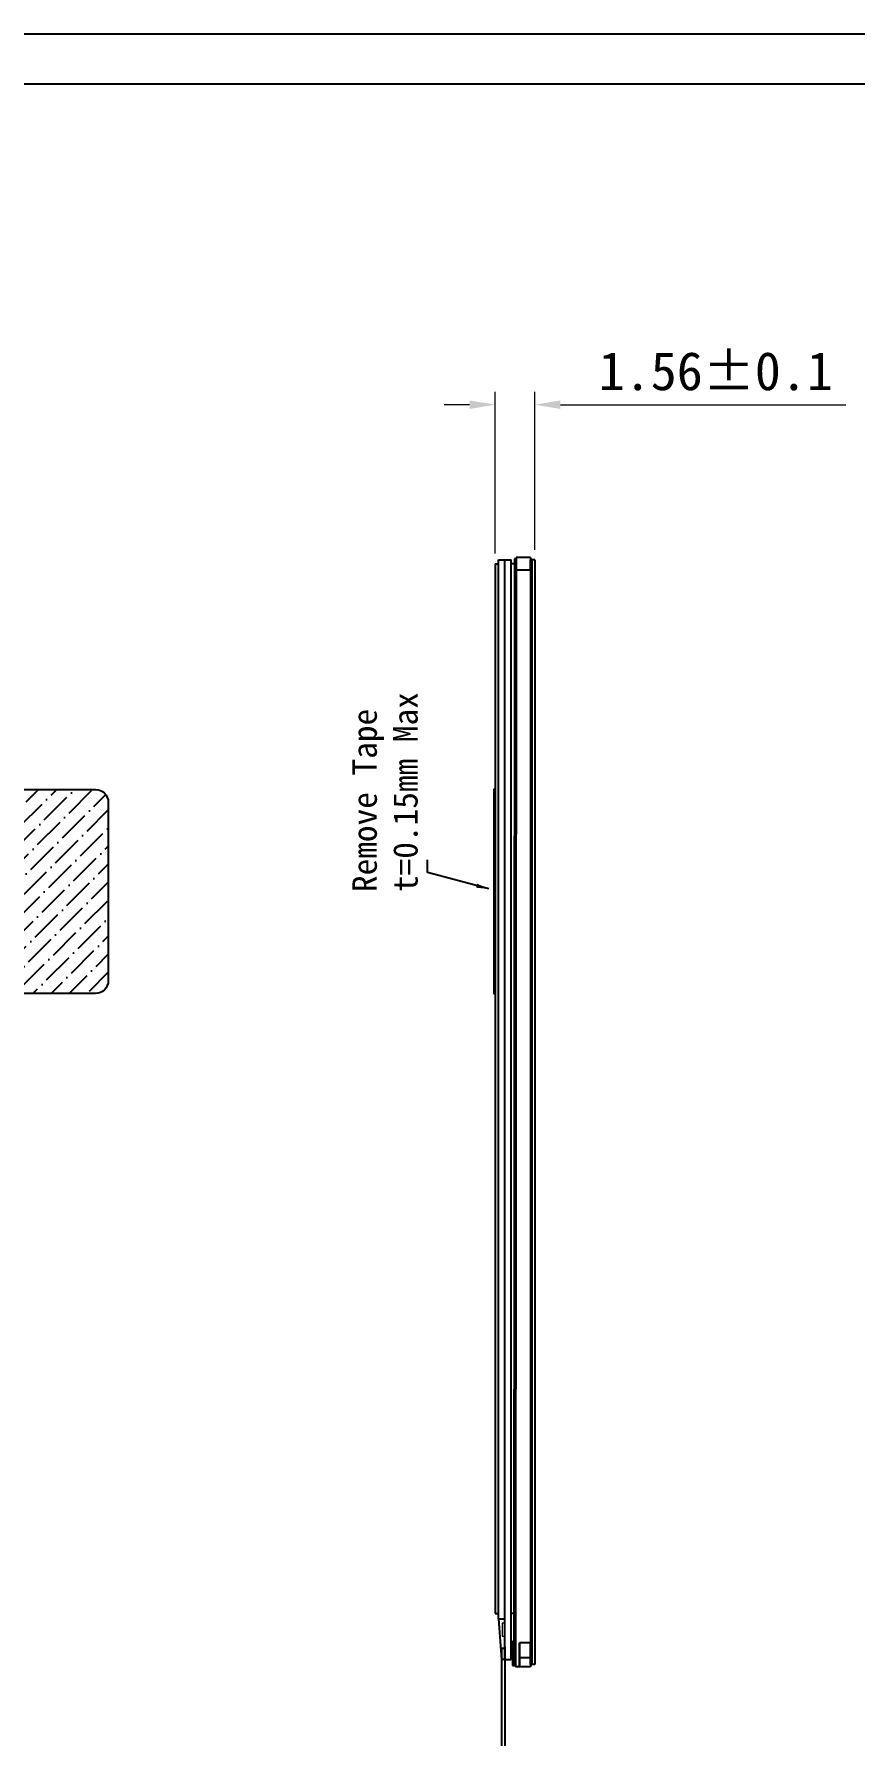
# Model space of a CAD drawing. Header units: millimetres. Extents: x 1613 to 1847, y 329 to 485.
# Drawn here: x 1676.2 to 1708.3, y 418.1 to 484.8 of the extents above; entities that cross this region are included whole.
import ezdxf

# ---------------------------------------------------------------- set-up
doc = ezdxf.new("R2010")
doc.units = ezdxf.units.MM
doc.linetypes.add('ACAD_ISO10W100', pattern=[18, 12, -3, 0, -3])
for name, color, linetype in [('', 7, 'Continuous'), ('dim', 3, 'Continuous'), ('Frame', 7, 'Continuous'), ('Index', 7, 'Continuous')]:
    doc.layers.add(name, color=color, linetype=linetype)
doc.layers.add('DIM1', color=7, linetype='Continuous', lineweight=13)
doc.styles.get("Standard").update_dxf_attribs({"font": 'txt', "bigfont": 'gbcbig.shx'})
doc.styles.add('宋体', font='SimSun.ttf')
doc.dimstyles.get("Standard").update_dxf_attribs({"dimtxt": 3, "dimasz": 1.5, "dimexe": 0.3, "dimexo": 0.3, "dimgap": 0.5, "dimtad": 1, "dimtoh": 1, "dimdsep": 46, "dimtxsty": 'Standard', "dimcen": 0.5, "dimclrd": 2, "dimclre": 3, "dimclrt": 6, "dimadec": 1, "dimazin": 0, "dimtfac": 1, "dimtofl": 0, "dimtmove": 0, "dimatfit": 3, "dimfxl": 1, "dimtolj": 1, "dimtzin": 0, "dimarcsym": 0})
doc.dimstyles.new('标准', dxfattribs={"dimtxt": 1.8, "dimasz": 1.5, "dimexe": 0.5, "dimexo": 0.4, "dimgap": 0.1, "dimtad": 1, "dimzin": 1, "dimdsep": 46, "dimtxsty": '宋体', "dimblk": 'CLOSEDBLANK', "dimcen": 0.09, "dimclrd": 96, "dimclre": 96, "dimclrt": 3, "dimadec": 0, "dimazin": 0, "dimtfac": 1, "dimtofl": 0, "dimtmove": 0, "dimatfit": 1, "dimldrblk": 'CLOSEDBLANK', "dimfxl": 1, "dimtolj": 1, "dimlwd": 0, "dimlwe": 0, "dimarcsym": 0})

# ---------------------------------------------------------------- blocks, each defined once
blk = doc.blocks.new('*D108')
at = {"color": 7, "lineweight": 0, "transparency": 16777216}
for p, q in [((1694.232, 464.426), (1694.232, 470.764)), ((1695.792, 464.576), (1695.792, 470.764)), ((1693.232, 470.264), (1692.232, 470.264)), ((1696.792, 470.264), (1707.984, 470.264))]:
    blk.add_line(p, q, dxfattribs=at)
at = {"color": 7, "transparency": 16777216}
for points in [[(1693.232, 470.43), (1693.232, 470.097), (1694.232, 470.264)], [(1696.792, 470.43), (1696.792, 470.097), (1695.792, 470.264)]]:
    blk.add_solid(points, dxfattribs=at)
at = {"layer": 'Defpoints', "color": 0, "transparency": 16777216}
for p in [(1695.792, 470.264), (1694.232, 464.026), (1695.792, 464.176)]:
    blk.add_point(p, dxfattribs=at)
at = {"color": 7, "transparency": 16777216, "insert": (1702.888, 471.572), "char_height": 1.5, "attachment_point": 5, "style": '宋体'}
blk.add_mtext('\\A1;1.56%%P0.1', dxfattribs=at)
blk = doc.blocks.new('_ClosedBlank')
at = {"color": 0, "linetype": 'ByBlock', "lineweight": -2}
for p, q in [((-1, 0.167), (0, 0)), ((-1, 0.167), (-1, -0.167)), ((0, 0), (-1, -0.167))]:
    blk.add_line(p, q, dxfattribs=at)

msp = doc.modelspace()

# ---------------------------------------------------------------- hatches: boundary and pattern name
at = {"layer": 'dim'}
h = msp.add_hatch(dxfattribs=at)
h.set_pattern_fill('ANSI36', color=5, scale=4, style=0)
h.set_pattern_definition([(45, (969.3592, -3970.47166), (0.265165043, 0.972271824), [1.25, -0.25, 0, -0.25])])
h.paths.add_polyline_path([(1679.064, 454.676, 0.414214), (1678.564, 455.176), (1669.714, 455.176), (1669.714, 447.176), (1678.564, 447.176, 0.414214), (1679.064, 447.676)])

# ---------------------------------------------------------------- linework, layer by layer
at = {"layer": '', "color": 5, "linetype": 'Continuous'}
msp.add_line((1694.992, 464.226), (1694.962, 420.82), dxfattribs=at)
at = {"layer": '', "color": 0, "linetype": 'Continuous'}
msp.add_line((1695.062, 464.276), (1695.032, 420.77), dxfattribs=at)
at = {"layer": '', "color": 7, "linetype": 'ACAD_ISO10W100'}
for p, q in [((1695.622, 463.826), (1695.622, 464.176)), ((1695.622, 463.826), (1695.672, 463.826)), ((1695.622, 420.87), (1695.622, 421.67))]:
    msp.add_line(p, q, dxfattribs=at)
at = {"layer": '', "color": 0, "linetype": 'ACAD_ISO10W100'}
msp.add_line((1695.192, 420.77), (1695.192, 421.72), dxfattribs=at)
at = {"layer": '', "color": 8, "linetype": 'ACAD_ISO10W100'}
msp.add_line((1695.622, 421.67), (1695.672, 421.67), dxfattribs=at)
at = {"layer": '', "color": 6, "linetype": 'ACAD_ISO10W100'}
msp.add_line((1694.912, 420.82), (1694.962, 420.82), dxfattribs=at)
at = {"color": 6}
for p, q in [((1694.232, 464.026), (1694.232, 422.86)), ((1694.232, 464.026), (1694.362, 464.026)), ((1694.992, 464.026), (1694.862, 464.026)), ((1694.992, 464.026), (1694.992, 422.86)), ((1694.232, 422.86), (1694.362, 422.86)), ((1694.992, 422.86), (1694.862, 422.86))]:
    msp.add_line(p, q, dxfattribs=at)
at = {"color": 4}
for p, q in [((1694.362, 422.66), (1694.362, 464.176)), ((1694.362, 464.176), (1694.862, 464.176)), ((1694.612, 421.06), (1694.612, 464.176)), ((1694.862, 421.06), (1694.862, 464.176)), ((1694.362, 422.66), (1694.612, 422.66)), ((1694.612, 421.06), (1694.862, 421.06))]:
    msp.add_line(p, q, dxfattribs=at)
at = {"color": 5, "linetype": 'ACAD_ISO10W100'}
for p, q in [((1695.062, 464.226), (1694.992, 464.226)), ((1695.032, 420.82), (1694.962, 420.82))]:
    msp.add_line(p, q, dxfattribs=at)
at = {"color": 0, "linetype": 'ACAD_ISO10W100'}
for p, q in [((1695.622, 464.276), (1695.062, 464.276)), ((1695.622, 463.776), (1695.062, 463.776)), ((1695.622, 421.72), (1695.192, 421.72)), ((1695.192, 421.72), (1695.192, 420.77)), ((1695.622, 421.12), (1695.192, 421.12)), ((1695.622, 420.77), (1695.032, 420.77))]:
    msp.add_line(p, q, dxfattribs=at)
at = {"color": 7, "linetype": 'Continuous'}
for p, q in [((1695.622, 464.276), (1695.622, 420.77)), ((1695.672, 464.176), (1695.672, 420.87)), ((1695.792, 464.176), (1695.792, 420.87))]:
    msp.add_line(p, q, dxfattribs=at)
at = {"color": 7, "linetype": 'ACAD_ISO10W100'}
for p, q in [((1695.792, 464.176), (1695.622, 464.176)), ((1695.792, 420.87), (1695.622, 420.87))]:
    msp.add_line(p, q, dxfattribs=at)
at = {"color": 7}
for p in [(1694.362, 422.66), (1694.612, 421.06)]:
    msp.add_line(p, (1694.482, 421.06), dxfattribs=at)
at = {"color": 30}
for p, q in [((1694.482, 421.5), (1694.482, 388.396)), ((1694.482, 421.5), (1694.612, 421.5)), ((1694.612, 421.56), (1694.612, 388.396))]:
    msp.add_line(p, q, dxfattribs=at)
at = {"color": 6, "linetype": 'ACAD_ISO10W100'}
for q in [(1694.912, 420.82), (1694.962, 421.773)]:
    msp.add_line((1694.912, 421.773), q, dxfattribs=at)
at = {"color": 5}
msp.add_lwpolyline([(1694.232, 455.176), (1694.182, 455.176), (1694.182, 447.176), (1694.232, 447.176)], close=True, dxfattribs=at)
at = {"layer": 'dim', "color": 5}
msp.add_lwpolyline([(1659.064, 455.176), (1678.564, 455.176, -0.414214), (1679.064, 454.676), (1679.064, 447.676, -0.414214), (1678.564, 447.176), (1659.064, 447.176)], format="xyb", close=True, dxfattribs=at)
at = {"layer": 'DIM1', "color": 0}
for p, q in [((1694.612, 422.48), (1694.512, 422.48)), ((1694.512, 422.48), (1694.512, 421.97)), ((1694.512, 421.97), (1694.612, 421.97))]:
    msp.add_line(p, q, dxfattribs=at)
at = {"layer": 'Frame', "color": 7}
for points in [[(1846.962, 484.798), (1613.294, 484.798), (1613.294, 329.02), (1846.962, 329.02)], [(1845.015, 330.967), (1615.242, 330.967), (1615.242, 482.851), (1845.015, 482.851)]]:
    msp.add_lwpolyline(points, close=True, dxfattribs=at)

# ---------------------------------------------------------------- texts
at = {"layer": 'Index', "insert": (1689.923, 451.154), "char_height": 0.96, "attachment_point": 4, "rotation": 90, "style": '宋体'}
msp.add_mtext('Remove Tape\\Pt=0.15mm Max', dxfattribs=at)

# ---------------------------------------------------------------- dimensions: what is measured, and where the dimension line sits
dim = msp.add_linear_dim(base=(1695.792, 470.264), p1=(1694.232, 464.026), p2=(1695.792, 464.176), text='<>%%P0.1', dimstyle='标准', override={"dimtxt": 1.5, "dimasz": 1, "dimgap": 0.5, "dimtxsty": '宋体', "dimsah": 1, "dimclrd": 7, "dimclre": 7, "dimclrt": 7})
dim.commit()
dim.dimension.update_dxf_attribs({"geometry": '*D108', "text_midpoint": (1702.888, 470.264), "dimtype": 160})

# ---------------------------------------------------------------- leaders
at = {"layer": 'Index'}
msp.add_leader([(1693.993, 451.274), (1691.578, 451.921), (1691.578, 452.421)], dimstyle='Standard', override={"dimtxt": 0.5, "dimasz": 0.5, "dimexe": 0.5, "dimexo": 0.5, "dimgap": 0.1, "dimtih": 0, "dimdec": 3, "dimtxsty": '宋体', "dimclrd": 0}, dxfattribs=at)

doc.saveas('drawing.dxf')
